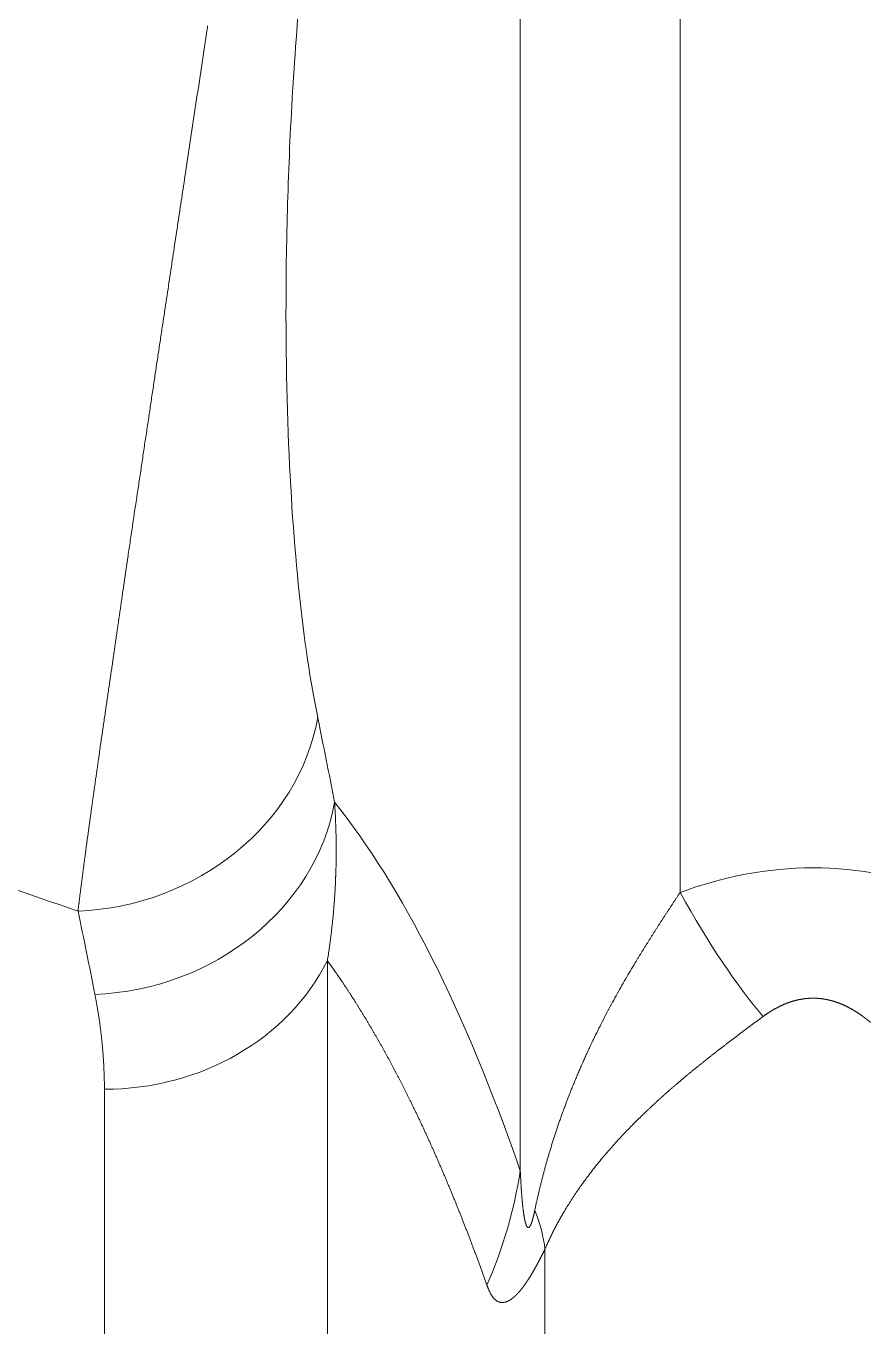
# Model space of a CAD drawing. Header units: millimetres. Extents: x 4664 to 8864, y -38 to 2932.
# Drawn here: x 5287.86 to 5296.83, y 1293.78 to 1307.71 of the extents above; entities that cross this region are included whole.
import ezdxf

# ---------------------------------------------------------------- set-up
doc = ezdxf.new("R2010")
doc.units = ezdxf.units.MM

msp = doc.modelspace()

# ---------------------------------------------------------------- linework, layer by layer
at = {"lineweight": 5}
for p, q in [((5294.872, 1298.426), (5294.872, 1337.975)), ((5293.16, 1336.88), (5293.16, 1295.445)), ((5291.094, 1297.697), (5291.094, 1260.011)), ((5288.704, 1258.059), (5288.704, 1296.318)), ((5293.424, 1294.605), (5293.424, 1260.034))]:
    msp.add_line(p, q, dxfattribs=at)
for centre, major_axis, ratio, start_param, end_param in [((5288.422, 1300.575), (-2.559, -0.524), 0.895037, 1.389594, 2.800285), ((5267.326, 1169.146), (15.875, 145.931), 0.150089, 5.831371, 5.845371), ((5288.603, 1299.666), (-2.564, -0.497), 0.889011, 1.400043, 2.809498), ((5275.941, 1195.808), (12.976, 105.041), 0.153984, 5.979512, 6.134451), ((5294.872, 1301.422), (-1.837, 4.89), 0.239144, 2.137583, 2.558479), ((5264.758, 1169.419), (15.889, 143.318), 0.152758, 5.831979, 5.845979), ((5288.704, 1298.631), (-2.612, 0), 0.885313, 1.570796, 2.725761), ((5288.024, 1295.991), (4.935, 1.712), 0.942484, 5.565368, 5.820204), ((5288.646, 1296.364), (-4.698, 2.284), 0.39911, 3.387404, 3.553421)]:
    msp.add_ellipse(centre, major_axis=major_axis, ratio=ratio, start_param=start_param, end_param=end_param, dxfattribs=at)
for points, knots in [([(5290.784, 1307.889), (5290.712, 1307.017), (5290.674, 1306.208), (5290.643, 1304.675), (5290.65, 1303.984), (5290.698, 1302.719), (5290.738, 1302.144), (5290.845, 1301.13), (5290.911, 1300.686), (5290.99, 1300.302)], [0, 0, 0, 0, 0.25, 0.25, 0.5, 0.5, 0.75, 0.75, 1, 1, 1, 1]), ([(5288.422, 1298.228), (5288.422, 1298.232), (5288.423, 1298.24), (5288.424, 1298.251), (5288.426, 1298.263), (5288.427, 1298.275), (5288.429, 1298.287), (5288.43, 1298.299), (5288.432, 1298.311), (5288.434, 1298.323), (5288.435, 1298.336), (5288.437, 1298.349), (5288.438, 1298.362), (5288.44, 1298.375), (5288.442, 1298.388), (5288.443, 1298.401), (5288.445, 1298.415), (5288.447, 1298.429), (5288.449, 1298.443), (5288.45, 1298.457), (5288.452, 1298.471), (5288.454, 1298.486), (5288.456, 1298.5), (5288.458, 1298.515), (5288.46, 1298.53), (5288.462, 1298.545), (5288.464, 1298.561), (5288.466, 1298.576), (5288.468, 1298.592), (5288.47, 1298.608), (5288.472, 1298.624), (5288.474, 1298.64), (5288.476, 1298.657), (5288.478, 1298.673), (5288.481, 1298.69), (5288.483, 1298.707), (5288.485, 1298.725), (5288.487, 1298.742), (5288.49, 1298.76), (5288.492, 1298.778), (5288.494, 1298.796), (5288.497, 1298.814), (5288.499, 1298.833), (5288.502, 1298.851), (5288.504, 1298.87), (5288.507, 1298.89), (5288.51, 1298.909), (5288.512, 1298.929), (5288.515, 1298.948), (5288.518, 1298.968), (5288.52, 1298.989), (5288.523, 1299.009), (5288.526, 1299.03), (5288.529, 1299.051), (5288.532, 1299.072), (5288.535, 1299.093), (5288.538, 1299.115), (5288.541, 1299.137), (5288.544, 1299.159), (5288.547, 1299.181), (5288.55, 1299.204), (5288.553, 1299.227), (5288.556, 1299.25), (5288.56, 1299.273), (5288.563, 1299.297), (5288.566, 1299.32), (5288.57, 1299.344), (5288.573, 1299.369), (5288.576, 1299.393), (5288.58, 1299.418), (5288.583, 1299.443), (5288.587, 1299.469), (5288.591, 1299.494), (5288.594, 1299.52), (5288.598, 1299.546), (5288.602, 1299.573), (5288.606, 1299.599), (5288.609, 1299.626), (5288.613, 1299.654), (5288.617, 1299.681), (5288.621, 1299.709), (5288.625, 1299.737), (5288.629, 1299.765), (5288.633, 1299.794), (5288.637, 1299.823), (5288.641, 1299.852), (5288.648, 1299.897), (5288.656, 1299.956), (5288.666, 1300.029), (5288.677, 1300.103), (5288.688, 1300.176), (5288.698, 1300.248), (5288.709, 1300.32), (5288.719, 1300.392), (5288.729, 1300.463), (5288.74, 1300.533), (5288.75, 1300.603), (5288.76, 1300.672), (5288.77, 1300.741), (5288.78, 1300.808), (5288.79, 1300.875), (5288.799, 1300.941), (5288.809, 1301.006), (5288.818, 1301.071), (5288.827, 1301.134), (5288.836, 1301.197), (5288.845, 1301.258), (5288.854, 1301.319), (5288.863, 1301.379), (5288.871, 1301.437), (5288.88, 1301.495), (5288.888, 1301.551), (5288.896, 1301.606), (5288.904, 1301.661), (5288.911, 1301.714), (5288.919, 1301.766), (5288.926, 1301.816), (5288.933, 1301.866), (5288.94, 1301.914), (5288.947, 1301.961), (5288.954, 1302.007), (5288.963, 1302.064), (5288.973, 1302.134), (5288.985, 1302.218), (5288.998, 1302.301), (5289.01, 1302.384), (5289.022, 1302.467), (5289.035, 1302.549), (5289.047, 1302.632), (5289.06, 1302.715), (5289.072, 1302.797), (5289.084, 1302.879), (5289.097, 1302.961), (5289.109, 1303.043), (5289.121, 1303.124), (5289.133, 1303.206), (5289.145, 1303.287), (5289.158, 1303.367), (5289.17, 1303.448), (5289.182, 1303.528), (5289.194, 1303.608), (5289.205, 1303.687), (5289.217, 1303.767), (5289.229, 1303.845), (5289.241, 1303.924), (5289.252, 1304.002), (5289.264, 1304.08), (5289.276, 1304.157), (5289.287, 1304.234), (5289.299, 1304.31), (5289.31, 1304.386), (5289.321, 1304.462), (5289.333, 1304.537), (5289.344, 1304.612), (5289.358, 1304.707), (5289.376, 1304.822), (5289.396, 1304.959), (5289.417, 1305.095), (5289.437, 1305.23), (5289.457, 1305.365), (5289.478, 1305.5), (5289.498, 1305.633), (5289.518, 1305.766), (5289.538, 1305.899), (5289.558, 1306.03), (5289.59, 1306.245), (5289.635, 1306.543), (5289.693, 1306.928), (5289.737, 1307.219), (5289.766, 1307.414), (5289.779, 1307.496), (5289.789, 1307.561), (5289.795, 1307.602), (5289.8, 1307.635), (5289.803, 1307.656), (5289.805, 1307.672), (5289.807, 1307.681), (5289.808, 1307.687), (5289.808, 1307.689), (5289.808, 1307.691), (5289.809, 1307.693), (5289.809, 1307.695), (5289.809, 1307.697), (5289.809, 1307.698), (5289.809, 1307.7), (5289.81, 1307.701), (5289.81, 1307.703), (5289.81, 1307.704), (5289.81, 1307.705), (5289.81, 1307.706), (5289.81, 1307.706), (5289.811, 1307.707), (5289.811, 1307.708), (5289.811, 1307.708), (5289.811, 1307.708), (5289.811, 1307.708), (5289.811, 1307.709), (5289.811, 1307.709)], [0, 0, 0, 0, 0.002035, 0.00409, 0.006167, 0.008264, 0.010382, 0.012521, 0.014681, 0.016862, 0.019064, 0.021286, 0.02353, 0.025795, 0.028081, 0.030387, 0.032715, 0.035064, 0.037434, 0.039826, 0.042238, 0.044672, 0.047126, 0.049602, 0.0521, 0.054618, 0.057158, 0.059719, 0.062301, 0.064905, 0.06753, 0.070177, 0.072845, 0.075534, 0.078245, 0.080977, 0.083731, 0.086506, 0.089303, 0.092122, 0.094962, 0.097823, 0.100707, 0.103612, 0.106538, 0.109487, 0.112457, 0.115448, 0.118462, 0.121497, 0.124554, 0.127633, 0.130734, 0.133857, 0.137001, 0.140168, 0.143356, 0.146567, 0.149799, 0.153053, 0.15633, 0.159628, 0.162948, 0.166291, 0.169656, 0.173042, 0.176451, 0.179882, 0.183335, 0.186811, 0.190308, 0.193828, 0.19737, 0.200934, 0.204521, 0.208129, 0.211761, 0.215414, 0.21909, 0.222788, 0.226509, 0.230252, 0.234017, 0.237805, 0.241615, 0.245448, 0.249303, 0.258913, 0.268384, 0.277714, 0.286904, 0.295952, 0.304857, 0.31362, 0.32224, 0.330715, 0.339047, 0.347233, 0.355275, 0.36317, 0.37092, 0.378522, 0.385978, 0.393286, 0.400447, 0.407459, 0.414324, 0.421039, 0.427605, 0.434023, 0.44029, 0.446408, 0.452376, 0.458193, 0.46386, 0.469377, 0.474743, 0.479957, 0.485021, 0.489933, 0.494694, 0.499303, 0.507894, 0.516421, 0.524886, 0.533288, 0.541626, 0.549902, 0.558113, 0.566261, 0.574345, 0.582365, 0.590321, 0.598212, 0.606039, 0.613801, 0.621498, 0.629131, 0.636698, 0.6442, 0.651637, 0.659009, 0.666315, 0.673556, 0.680731, 0.687841, 0.694885, 0.701863, 0.708775, 0.715622, 0.722403, 0.729118, 0.735767, 0.74235, 0.748867, 0.760831, 0.772684, 0.784427, 0.79606, 0.807581, 0.818992, 0.830291, 0.84148, 0.852558, 0.863526, 0.874382, 0.906058, 0.937089, 0.968518, 0.976401, 0.984268, 0.988206, 0.992153, 0.994119, 0.996099, 0.997078, 0.998072, 0.99826, 0.998438, 0.998607, 0.998765, 0.998915, 0.999054, 0.999184, 0.999305, 0.999415, 0.999517, 0.999608, 0.99969, 0.999762, 0.999825, 0.999878, 0.999922, 0.999956, 0.99998, 0.999995, 1, 1, 1, 1]), ([(5288.422, 1298.228), (5287.338, 1298.597), (5286.274, 1298.969), (5284.189, 1299.72), (5283.166, 1300.099), (5281.162, 1300.859), (5280.181, 1301.241), (5278.739, 1301.813), (5278.264, 1302.004), (5277.558, 1302.29), (5277.207, 1302.433), (5276.802, 1302.6), (5276.599, 1302.683), (5276.499, 1302.725), (5276.448, 1302.746), (5276.423, 1302.756), (5276.41, 1302.762), (5276.405, 1302.764), (5276.401, 1302.765), (5276.4, 1302.766), (5275.481, 1303.146), (5274.589, 1303.522), (5273.288, 1304.08), (5272.86, 1304.265), (5272.229, 1304.54), (5271.915, 1304.678), (5271.554, 1304.837), (5271.374, 1304.916), (5271.284, 1304.956), (5271.24, 1304.976), (5271.217, 1304.986), (5271.206, 1304.991), (5271.201, 1304.993), (5271.198, 1304.994), (5271.197, 1304.995), (5271.196, 1304.995), (5271.195, 1304.995), (5270.368, 1305.362), (5269.571, 1305.72), (5268.037, 1306.418), (5267.3, 1306.759), (5266.593, 1307.089)], [0, 0, 0, 0, 0.125, 0.125, 0.25, 0.25, 0.375, 0.375, 0.4375, 0.4375, 0.46875, 0.484375, 0.492187, 0.496094, 0.498047, 0.499023, 0.499512, 0.499756, 0.499756, 0.5, 0.5, 0.625, 0.625, 0.6875, 0.6875, 0.71875, 0.734375, 0.742187, 0.746094, 0.748047, 0.749023, 0.749512, 0.749756, 0.749878, 0.749939, 0.749939, 0.75, 0.75, 0.875, 0.875, 1, 1, 1, 1]), ([(5291.171, 1299.393), (5291.171, 1299.387), (5291.172, 1299.376), (5291.173, 1299.358), (5291.174, 1299.34), (5291.175, 1299.323), (5291.176, 1299.306), (5291.177, 1299.289), (5291.178, 1299.271), (5291.179, 1299.254), (5291.18, 1299.238), (5291.18, 1299.221), (5291.181, 1299.204), (5291.182, 1299.188), (5291.182, 1299.171), (5291.183, 1299.155), (5291.184, 1299.139), (5291.184, 1299.123), (5291.185, 1299.107), (5291.185, 1299.091), (5291.185, 1299.075), (5291.186, 1299.059), (5291.186, 1299.044), (5291.186, 1299.028), (5291.187, 1299.013), (5291.187, 1298.998), (5291.187, 1298.983), (5291.187, 1298.968), (5291.188, 1298.953), (5291.188, 1298.938), (5291.188, 1298.924), (5291.188, 1298.909), (5291.188, 1298.895), (5291.188, 1298.88), (5291.188, 1298.866), (5291.188, 1298.852), (5291.188, 1298.838), (5291.188, 1298.824), (5291.188, 1298.81), (5291.187, 1298.797), (5291.187, 1298.783), (5291.187, 1298.77), (5291.187, 1298.756), (5291.187, 1298.743), (5291.186, 1298.73), (5291.186, 1298.717), (5291.186, 1298.704), (5291.186, 1298.691), (5291.185, 1298.679), (5291.185, 1298.666), (5291.185, 1298.654), (5291.184, 1298.641), (5291.184, 1298.629), (5291.183, 1298.617), (5291.183, 1298.605), (5291.182, 1298.593), (5291.182, 1298.581), (5291.182, 1298.569), (5291.181, 1298.558), (5291.18, 1298.537), (5291.179, 1298.506), (5291.177, 1298.465), (5291.174, 1298.425), (5291.172, 1298.386), (5291.169, 1298.346), (5291.166, 1298.307), (5291.163, 1298.269), (5291.16, 1298.23), (5291.157, 1298.192), (5291.153, 1298.155), (5291.149, 1298.118), (5291.145, 1298.081), (5291.141, 1298.044), (5291.137, 1298.008), (5291.133, 1297.972), (5291.128, 1297.936), (5291.124, 1297.901), (5291.119, 1297.866), (5291.114, 1297.831), (5291.109, 1297.797), (5291.104, 1297.763), (5291.099, 1297.73), (5291.095, 1297.708), (5291.094, 1297.697)], [0, 0, 0, 0, 0.010504, 0.020942, 0.031314, 0.04162, 0.051859, 0.062032, 0.072138, 0.082179, 0.092153, 0.102061, 0.111902, 0.121678, 0.131387, 0.14103, 0.150607, 0.160118, 0.169563, 0.178941, 0.188253, 0.1975, 0.20668, 0.215794, 0.224842, 0.233824, 0.24274, 0.251589, 0.260373, 0.269091, 0.277743, 0.286329, 0.294849, 0.303303, 0.311691, 0.320013, 0.32827, 0.33646, 0.344585, 0.352644, 0.360636, 0.368564, 0.376425, 0.38422, 0.39195, 0.399614, 0.407213, 0.414745, 0.422212, 0.429613, 0.436949, 0.444219, 0.451423, 0.458562, 0.465635, 0.472642, 0.479584, 0.486461, 0.493272, 0.500017, 0.523972, 0.547725, 0.571276, 0.594624, 0.617771, 0.640716, 0.663458, 0.686, 0.708339, 0.730477, 0.752414, 0.77415, 0.795684, 0.817018, 0.83815, 0.859082, 0.879814, 0.900345, 0.920676, 0.940807, 0.960738, 0.980469, 1, 1, 1, 1]), ([(5294.872, 1298.426), (5295.322, 1298.595), (5295.809, 1298.691), (5296.787, 1298.691), (5297.273, 1298.595), (5297.722, 1298.426)], [0, 0, 0, 0, 0.5, 0.5, 1, 1, 1, 1]), ([(5293.316, 1295.021), (5293.317, 1295.027), (5293.319, 1295.038), (5293.323, 1295.056), (5293.327, 1295.073), (5293.33, 1295.09), (5293.334, 1295.108), (5293.338, 1295.126), (5293.342, 1295.143), (5293.346, 1295.161), (5293.35, 1295.179), (5293.355, 1295.197), (5293.359, 1295.216), (5293.363, 1295.234), (5293.368, 1295.253), (5293.372, 1295.271), (5293.377, 1295.29), (5293.381, 1295.309), (5293.386, 1295.328), (5293.391, 1295.347), (5293.396, 1295.366), (5293.401, 1295.385), (5293.406, 1295.405), (5293.411, 1295.424), (5293.416, 1295.444), (5293.422, 1295.464), (5293.427, 1295.484), (5293.433, 1295.504), (5293.438, 1295.524), (5293.444, 1295.544), (5293.45, 1295.564), (5293.456, 1295.585), (5293.462, 1295.605), (5293.468, 1295.626), (5293.474, 1295.646), (5293.48, 1295.667), (5293.487, 1295.688), (5293.493, 1295.709), (5293.5, 1295.731), (5293.506, 1295.752), (5293.513, 1295.773), (5293.52, 1295.795), (5293.527, 1295.816), (5293.534, 1295.838), (5293.541, 1295.86), (5293.548, 1295.881), (5293.556, 1295.903), (5293.563, 1295.926), (5293.571, 1295.948), (5293.578, 1295.97), (5293.586, 1295.992), (5293.594, 1296.015), (5293.602, 1296.037), (5293.61, 1296.06), (5293.618, 1296.083), (5293.627, 1296.105), (5293.635, 1296.128), (5293.644, 1296.151), (5293.652, 1296.174), (5293.661, 1296.198), (5293.67, 1296.221), (5293.679, 1296.244), (5293.688, 1296.268), (5293.698, 1296.291), (5293.707, 1296.315), (5293.716, 1296.338), (5293.726, 1296.362), (5293.736, 1296.386), (5293.746, 1296.41), (5293.756, 1296.434), (5293.766, 1296.458), (5293.776, 1296.482), (5293.786, 1296.506), (5293.797, 1296.531), (5293.807, 1296.555), (5293.818, 1296.579), (5293.829, 1296.604), (5293.84, 1296.629), (5293.851, 1296.653), (5293.862, 1296.678), (5293.873, 1296.703), (5293.885, 1296.728), (5293.896, 1296.752), (5293.908, 1296.777), (5293.92, 1296.802), (5293.932, 1296.828), (5293.955, 1296.876), (5293.991, 1296.948), (5294.038, 1297.043), (5294.087, 1297.136), (5294.136, 1297.229), (5294.186, 1297.32), (5294.236, 1297.41), (5294.288, 1297.5), (5294.34, 1297.588), (5294.38, 1297.655), (5294.409, 1297.703), (5294.425, 1297.73), (5294.442, 1297.757), (5294.459, 1297.784), (5294.476, 1297.811), (5294.492, 1297.838), (5294.509, 1297.865), (5294.526, 1297.892), (5294.542, 1297.918), (5294.559, 1297.945), (5294.576, 1297.971), (5294.592, 1297.997), (5294.609, 1298.023), (5294.626, 1298.049), (5294.642, 1298.075), (5294.659, 1298.101), (5294.675, 1298.127), (5294.692, 1298.152), (5294.709, 1298.178), (5294.725, 1298.203), (5294.742, 1298.228), (5294.758, 1298.253), (5294.774, 1298.278), (5294.791, 1298.303), (5294.807, 1298.328), (5294.824, 1298.353), (5294.84, 1298.377), (5294.856, 1298.402), (5294.867, 1298.418), (5294.872, 1298.426)], [0, 0, 0, 0, 0.004458, 0.00895, 0.013476, 0.018036, 0.02263, 0.027257, 0.031919, 0.036614, 0.041343, 0.046106, 0.050902, 0.055733, 0.060597, 0.065496, 0.070428, 0.075394, 0.080394, 0.085428, 0.090496, 0.095597, 0.100733, 0.105902, 0.111106, 0.116343, 0.121614, 0.126919, 0.132258, 0.137631, 0.143038, 0.148478, 0.153953, 0.159462, 0.165004, 0.17058, 0.176191, 0.181835, 0.187513, 0.193225, 0.198971, 0.204751, 0.210565, 0.216413, 0.222295, 0.228211, 0.23416, 0.240144, 0.246162, 0.252213, 0.258299, 0.264418, 0.270572, 0.276759, 0.282981, 0.289236, 0.295525, 0.301848, 0.308206, 0.314597, 0.321022, 0.327481, 0.333974, 0.340501, 0.347062, 0.353657, 0.360286, 0.366949, 0.373646, 0.380377, 0.387142, 0.393941, 0.400774, 0.407641, 0.414542, 0.421477, 0.428446, 0.435449, 0.442485, 0.449556, 0.456661, 0.4638, 0.470973, 0.47818, 0.48542, 0.492695, 0.500004, 0.527882, 0.555727, 0.58354, 0.611321, 0.639069, 0.666785, 0.694469, 0.72212, 0.749739, 0.758495, 0.767243, 0.775981, 0.78471, 0.793431, 0.802142, 0.810844, 0.819536, 0.82822, 0.836895, 0.845561, 0.854217, 0.862865, 0.871504, 0.880133, 0.888754, 0.897365, 0.905967, 0.914561, 0.923145, 0.931721, 0.940287, 0.948844, 0.957393, 0.965932, 0.974463, 0.982984, 0.991497, 1, 1, 1, 1]), ([(5292.802, 1294.221), (5292.8, 1294.228), (5292.795, 1294.241), (5292.788, 1294.262), (5292.781, 1294.282), (5292.774, 1294.302), (5292.766, 1294.322), (5292.759, 1294.342), (5292.752, 1294.363), (5292.745, 1294.383), (5292.737, 1294.403), (5292.73, 1294.423), (5292.723, 1294.443), (5292.715, 1294.463), (5292.708, 1294.482), (5292.701, 1294.502), (5292.693, 1294.522), (5292.686, 1294.542), (5292.679, 1294.562), (5292.671, 1294.581), (5292.664, 1294.601), (5292.657, 1294.621), (5292.649, 1294.64), (5292.642, 1294.66), (5292.634, 1294.68), (5292.627, 1294.699), (5292.619, 1294.719), (5292.612, 1294.738), (5292.605, 1294.757), (5292.597, 1294.777), (5292.59, 1294.796), (5292.582, 1294.815), (5292.575, 1294.835), (5292.567, 1294.854), (5292.56, 1294.873), (5292.552, 1294.892), (5292.545, 1294.911), (5292.537, 1294.931), (5292.53, 1294.95), (5292.522, 1294.969), (5292.515, 1294.988), (5292.507, 1295.007), (5292.5, 1295.026), (5292.492, 1295.044), (5292.484, 1295.063), (5292.477, 1295.082), (5292.469, 1295.101), (5292.462, 1295.12), (5292.454, 1295.138), (5292.446, 1295.157), (5292.439, 1295.176), (5292.431, 1295.194), (5292.424, 1295.213), (5292.416, 1295.231), (5292.408, 1295.25), (5292.401, 1295.268), (5292.393, 1295.287), (5292.385, 1295.305), (5292.377, 1295.324), (5292.37, 1295.342), (5292.362, 1295.36), (5292.354, 1295.378), (5292.347, 1295.397), (5292.339, 1295.415), (5292.331, 1295.433), (5292.323, 1295.451), (5292.316, 1295.469), (5292.308, 1295.487), (5292.3, 1295.505), (5292.292, 1295.523), (5292.284, 1295.541), (5292.277, 1295.559), (5292.269, 1295.577), (5292.261, 1295.595), (5292.253, 1295.612), (5292.245, 1295.63), (5292.238, 1295.648), (5292.23, 1295.666), (5292.222, 1295.683), (5292.214, 1295.701), (5292.206, 1295.718), (5292.198, 1295.736), (5292.19, 1295.753), (5292.182, 1295.771), (5292.174, 1295.788), (5292.166, 1295.806), (5292.159, 1295.823), (5292.151, 1295.84), (5292.143, 1295.857), (5292.135, 1295.875), (5292.127, 1295.892), (5292.119, 1295.909), (5292.111, 1295.926), (5292.103, 1295.943), (5292.095, 1295.96), (5292.087, 1295.977), (5292.079, 1295.994), (5292.071, 1296.011), (5292.063, 1296.028), (5292.055, 1296.045), (5292.047, 1296.062), (5292.039, 1296.079), (5292.03, 1296.095), (5292.022, 1296.112), (5292.014, 1296.129), (5292.006, 1296.145), (5291.998, 1296.162), (5291.99, 1296.178), (5291.98, 1296.199), (5291.967, 1296.224), (5291.953, 1296.254), (5291.938, 1296.283), (5291.924, 1296.312), (5291.909, 1296.34), (5291.895, 1296.369), (5291.88, 1296.398), (5291.865, 1296.426), (5291.85, 1296.455), (5291.836, 1296.483), (5291.821, 1296.511), (5291.806, 1296.539), (5291.791, 1296.567), (5291.776, 1296.595), (5291.762, 1296.623), (5291.747, 1296.65), (5291.732, 1296.678), (5291.717, 1296.705), (5291.702, 1296.732), (5291.687, 1296.759), (5291.672, 1296.786), (5291.657, 1296.813), (5291.641, 1296.84), (5291.626, 1296.866), (5291.611, 1296.893), (5291.596, 1296.919), (5291.581, 1296.945), (5291.565, 1296.972), (5291.55, 1296.998), (5291.535, 1297.023), (5291.519, 1297.049), (5291.504, 1297.075), (5291.489, 1297.1), (5291.473, 1297.126), (5291.458, 1297.151), (5291.442, 1297.176), (5291.427, 1297.201), (5291.411, 1297.226), (5291.395, 1297.251), (5291.38, 1297.275), (5291.364, 1297.3), (5291.349, 1297.324), (5291.333, 1297.348), (5291.317, 1297.372), (5291.301, 1297.396), (5291.286, 1297.42), (5291.27, 1297.444), (5291.254, 1297.468), (5291.238, 1297.491), (5291.222, 1297.514), (5291.206, 1297.538), (5291.19, 1297.561), (5291.174, 1297.584), (5291.158, 1297.607), (5291.142, 1297.629), (5291.126, 1297.652), (5291.11, 1297.674), (5291.099, 1297.689), (5291.094, 1297.697)], [0, 0, 0, 0, 0.004598, 0.009198, 0.013799, 0.018402, 0.023006, 0.027612, 0.032219, 0.036828, 0.041437, 0.046049, 0.050662, 0.055276, 0.059892, 0.064509, 0.069127, 0.073747, 0.078369, 0.082992, 0.087616, 0.092242, 0.096869, 0.101498, 0.106128, 0.110759, 0.115392, 0.120026, 0.124662, 0.129299, 0.133938, 0.138578, 0.14322, 0.147863, 0.152507, 0.157153, 0.1618, 0.166449, 0.171099, 0.17575, 0.180403, 0.185057, 0.189713, 0.19437, 0.199029, 0.203689, 0.20835, 0.213013, 0.217678, 0.222343, 0.22701, 0.231679, 0.236349, 0.24102, 0.245693, 0.250367, 0.255043, 0.25972, 0.264398, 0.269078, 0.273759, 0.278442, 0.283126, 0.287811, 0.292498, 0.297187, 0.301876, 0.306567, 0.31126, 0.315954, 0.320649, 0.325346, 0.330044, 0.334744, 0.339445, 0.344147, 0.348851, 0.353556, 0.358262, 0.36297, 0.36768, 0.37239, 0.377102, 0.381816, 0.386531, 0.391247, 0.395965, 0.400684, 0.405404, 0.410126, 0.41485, 0.419574, 0.4243, 0.429028, 0.433757, 0.438487, 0.443218, 0.447951, 0.452686, 0.457422, 0.462159, 0.466897, 0.471637, 0.476379, 0.481121, 0.485865, 0.490611, 0.495358, 0.500106, 0.508566, 0.517032, 0.525504, 0.533981, 0.542464, 0.550952, 0.559447, 0.567946, 0.576452, 0.584963, 0.593479, 0.602002, 0.610529, 0.619063, 0.627602, 0.636146, 0.644697, 0.653252, 0.661814, 0.670381, 0.678953, 0.687531, 0.696115, 0.704704, 0.713298, 0.721899, 0.730504, 0.739116, 0.747732, 0.756355, 0.764982, 0.773616, 0.782255, 0.790899, 0.799549, 0.808204, 0.816865, 0.825531, 0.834203, 0.84288, 0.851563, 0.860251, 0.868945, 0.877644, 0.886348, 0.895058, 0.903773, 0.912494, 0.92122, 0.929952, 0.938689, 0.947432, 0.95618, 0.964933, 0.973692, 0.982456, 0.991225, 1, 1, 1, 1]), ([(5288.704, 1296.318), (5288.704, 1296.323), (5288.704, 1296.334), (5288.704, 1296.349), (5288.704, 1296.364), (5288.704, 1296.379), (5288.704, 1296.394), (5288.704, 1296.41), (5288.703, 1296.425), (5288.703, 1296.44), (5288.703, 1296.455), (5288.702, 1296.471), (5288.702, 1296.486), (5288.701, 1296.501), (5288.7, 1296.516), (5288.7, 1296.532), (5288.699, 1296.547), (5288.698, 1296.562), (5288.698, 1296.578), (5288.697, 1296.593), (5288.696, 1296.608), (5288.695, 1296.624), (5288.694, 1296.639), (5288.693, 1296.654), (5288.692, 1296.67), (5288.691, 1296.685), (5288.69, 1296.7), (5288.689, 1296.716), (5288.687, 1296.731), (5288.686, 1296.747), (5288.685, 1296.762), (5288.683, 1296.777), (5288.682, 1296.793), (5288.681, 1296.808), (5288.679, 1296.824), (5288.677, 1296.839), (5288.676, 1296.854), (5288.674, 1296.87), (5288.672, 1296.885), (5288.671, 1296.901), (5288.669, 1296.916), (5288.667, 1296.932), (5288.665, 1296.947), (5288.663, 1296.962), (5288.661, 1296.978), (5288.659, 1296.993), (5288.657, 1297.009), (5288.655, 1297.024), (5288.653, 1297.04), (5288.651, 1297.055), (5288.648, 1297.071), (5288.646, 1297.086), (5288.644, 1297.102), (5288.641, 1297.117), (5288.639, 1297.133), (5288.636, 1297.149), (5288.634, 1297.164), (5288.631, 1297.18), (5288.629, 1297.195), (5288.626, 1297.211), (5288.623, 1297.226), (5288.62, 1297.242), (5288.618, 1297.257), (5288.615, 1297.273), (5288.612, 1297.289), (5288.609, 1297.304), (5288.606, 1297.32), (5288.604, 1297.33), (5288.603, 1297.335)], [0, 0, 0, 0, 0.014712, 0.029438, 0.044176, 0.058927, 0.073692, 0.088469, 0.103259, 0.118062, 0.132879, 0.147708, 0.162551, 0.177407, 0.192276, 0.207159, 0.222054, 0.236964, 0.251886, 0.266822, 0.281771, 0.296733, 0.311709, 0.326699, 0.341702, 0.356718, 0.371748, 0.386792, 0.401849, 0.41692, 0.432005, 0.447103, 0.462215, 0.477341, 0.492481, 0.507634, 0.522802, 0.537983, 0.553178, 0.568387, 0.58361, 0.598847, 0.614098, 0.629362, 0.644642, 0.659935, 0.675242, 0.690563, 0.705899, 0.721248, 0.736612, 0.751991, 0.767383, 0.78279, 0.798211, 0.813646, 0.829096, 0.84456, 0.860039, 0.875532, 0.891039, 0.906562, 0.922098, 0.937649, 0.953215, 0.968795, 0.98439, 1, 1, 1, 1]), ([(5296.832, 1297.098), (5296.83, 1297.1), (5296.826, 1297.103), (5296.821, 1297.107), (5296.815, 1297.111), (5296.809, 1297.115), (5296.803, 1297.119), (5296.798, 1297.123), (5296.792, 1297.127), (5296.786, 1297.131), (5296.78, 1297.135), (5296.774, 1297.139), (5296.769, 1297.142), (5296.763, 1297.146), (5296.757, 1297.15), (5296.751, 1297.153), (5296.746, 1297.157), (5296.74, 1297.161), (5296.734, 1297.164), (5296.728, 1297.168), (5296.722, 1297.171), (5296.717, 1297.174), (5296.711, 1297.178), (5296.705, 1297.181), (5296.699, 1297.184), (5296.693, 1297.187), (5296.688, 1297.19), (5296.682, 1297.193), (5296.676, 1297.196), (5296.67, 1297.199), (5296.664, 1297.202), (5296.659, 1297.205), (5296.653, 1297.208), (5296.647, 1297.211), (5296.641, 1297.214), (5296.635, 1297.216), (5296.63, 1297.219), (5296.624, 1297.222), (5296.618, 1297.224), (5296.612, 1297.227), (5296.606, 1297.229), (5296.601, 1297.232), (5296.595, 1297.234), (5296.589, 1297.236), (5296.583, 1297.239), (5296.577, 1297.241), (5296.571, 1297.243), (5296.566, 1297.245), (5296.56, 1297.247), (5296.554, 1297.249), (5296.548, 1297.251), (5296.542, 1297.253), (5296.537, 1297.255), (5296.531, 1297.257), (5296.525, 1297.259), (5296.519, 1297.261), (5296.513, 1297.263), (5296.507, 1297.264), (5296.502, 1297.266), (5296.496, 1297.267), (5296.49, 1297.269), (5296.484, 1297.27), (5296.478, 1297.272), (5296.472, 1297.273), (5296.467, 1297.275), (5296.461, 1297.276), (5296.455, 1297.277), (5296.449, 1297.279), (5296.443, 1297.28), (5296.437, 1297.281), (5296.432, 1297.282), (5296.426, 1297.283), (5296.42, 1297.284), (5296.414, 1297.285), (5296.408, 1297.286), (5296.402, 1297.287), (5296.396, 1297.287), (5296.391, 1297.288), (5296.385, 1297.289), (5296.379, 1297.29), (5296.373, 1297.29), (5296.367, 1297.291), (5296.361, 1297.291), (5296.356, 1297.292), (5296.35, 1297.292), (5296.344, 1297.293), (5296.338, 1297.293), (5296.332, 1297.293), (5296.326, 1297.294), (5296.321, 1297.294), (5296.315, 1297.294), (5296.309, 1297.294), (5296.303, 1297.294), (5296.297, 1297.294), (5296.291, 1297.294), (5296.285, 1297.294), (5296.28, 1297.294), (5296.274, 1297.294), (5296.268, 1297.294), (5296.262, 1297.293), (5296.256, 1297.293), (5296.25, 1297.293), (5296.245, 1297.292), (5296.239, 1297.292), (5296.233, 1297.291), (5296.227, 1297.291), (5296.221, 1297.29), (5296.215, 1297.29), (5296.209, 1297.289), (5296.204, 1297.288), (5296.198, 1297.287), (5296.192, 1297.287), (5296.186, 1297.286), (5296.18, 1297.285), (5296.174, 1297.284), (5296.169, 1297.283), (5296.163, 1297.282), (5296.157, 1297.281), (5296.151, 1297.28), (5296.145, 1297.279), (5296.139, 1297.277), (5296.134, 1297.276), (5296.128, 1297.275), (5296.122, 1297.273), (5296.116, 1297.272), (5296.11, 1297.27), (5296.104, 1297.269), (5296.099, 1297.267), (5296.093, 1297.266), (5296.087, 1297.264), (5296.081, 1297.263), (5296.075, 1297.261), (5296.069, 1297.259), (5296.064, 1297.257), (5296.058, 1297.255), (5296.052, 1297.253), (5296.046, 1297.251), (5296.04, 1297.249), (5296.034, 1297.247), (5296.029, 1297.245), (5296.023, 1297.243), (5296.017, 1297.241), (5296.011, 1297.239), (5296.005, 1297.236), (5296, 1297.234), (5295.994, 1297.232), (5295.988, 1297.229), (5295.982, 1297.227), (5295.976, 1297.224), (5295.97, 1297.222), (5295.965, 1297.219), (5295.959, 1297.216), (5295.953, 1297.214), (5295.947, 1297.211), (5295.941, 1297.208), (5295.936, 1297.205), (5295.93, 1297.202), (5295.924, 1297.199), (5295.918, 1297.196), (5295.912, 1297.193), (5295.907, 1297.19), (5295.901, 1297.187), (5295.895, 1297.184), (5295.889, 1297.181), (5295.883, 1297.178), (5295.878, 1297.174), (5295.872, 1297.171), (5295.866, 1297.168), (5295.86, 1297.164), (5295.854, 1297.161), (5295.849, 1297.157), (5295.843, 1297.153), (5295.837, 1297.15), (5295.831, 1297.146), (5295.826, 1297.142), (5295.82, 1297.139), (5295.814, 1297.135), (5295.808, 1297.131), (5295.802, 1297.127), (5295.797, 1297.123), (5295.791, 1297.119), (5295.785, 1297.115), (5295.779, 1297.111), (5295.774, 1297.107), (5295.768, 1297.103), (5295.764, 1297.1), (5295.762, 1297.098)], [0, 0, 0, 0, 0.006816, 0.013593, 0.02033, 0.027027, 0.033686, 0.040306, 0.046887, 0.053429, 0.059934, 0.0664, 0.072829, 0.07922, 0.085574, 0.09189, 0.09817, 0.104414, 0.110621, 0.116793, 0.122928, 0.129029, 0.135094, 0.141124, 0.14712, 0.153081, 0.159009, 0.164903, 0.170763, 0.176591, 0.182385, 0.188148, 0.193878, 0.199577, 0.205244, 0.210881, 0.216486, 0.222062, 0.227607, 0.233123, 0.23861, 0.244068, 0.249498, 0.2549, 0.260274, 0.265621, 0.270941, 0.276235, 0.281503, 0.286746, 0.291964, 0.297157, 0.302326, 0.307472, 0.312594, 0.317694, 0.322771, 0.327827, 0.332862, 0.337876, 0.34287, 0.347844, 0.352799, 0.357735, 0.362653, 0.367554, 0.372438, 0.377305, 0.382156, 0.386992, 0.391814, 0.396621, 0.401414, 0.406195, 0.410963, 0.415719, 0.420464, 0.425198, 0.429922, 0.434637, 0.439343, 0.44404, 0.448731, 0.453414, 0.45809, 0.462761, 0.467427, 0.472089, 0.476747, 0.481401, 0.486053, 0.490703, 0.495352, 0.5, 0.504648, 0.509297, 0.513947, 0.518599, 0.523253, 0.527911, 0.532573, 0.537239, 0.54191, 0.546586, 0.551269, 0.55596, 0.560657, 0.565363, 0.570078, 0.574802, 0.579536, 0.584281, 0.589037, 0.593805, 0.598586, 0.603379, 0.608186, 0.613008, 0.617844, 0.622695, 0.627562, 0.632446, 0.637347, 0.642265, 0.647201, 0.652156, 0.65713, 0.662124, 0.667138, 0.672173, 0.677229, 0.682306, 0.687406, 0.692528, 0.697674, 0.702843, 0.708036, 0.713254, 0.718497, 0.723765, 0.729059, 0.734379, 0.739726, 0.7451, 0.750502, 0.755932, 0.76139, 0.766877, 0.772393, 0.777938, 0.783514, 0.789119, 0.794756, 0.800423, 0.806122, 0.811852, 0.817615, 0.823409, 0.829237, 0.835097, 0.840991, 0.846919, 0.85288, 0.858876, 0.864906, 0.870971, 0.877072, 0.883207, 0.889379, 0.895586, 0.90183, 0.90811, 0.914426, 0.92078, 0.927171, 0.9336, 0.940066, 0.946571, 0.953113, 0.959694, 0.966314, 0.972973, 0.97967, 0.986407, 0.993184, 1, 1, 1, 1]), ([(5295.762, 1297.098), (5295.759, 1297.096), (5295.753, 1297.092), (5295.743, 1297.085), (5295.734, 1297.078), (5295.725, 1297.071), (5295.715, 1297.064), (5295.706, 1297.057), (5295.696, 1297.05), (5295.687, 1297.043), (5295.678, 1297.036), (5295.668, 1297.029), (5295.659, 1297.022), (5295.649, 1297.015), (5295.64, 1297.008), (5295.63, 1297.001), (5295.621, 1296.994), (5295.611, 1296.987), (5295.602, 1296.979), (5295.592, 1296.972), (5295.583, 1296.965), (5295.573, 1296.958), (5295.563, 1296.951), (5295.554, 1296.944), (5295.544, 1296.936), (5295.535, 1296.929), (5295.525, 1296.922), (5295.515, 1296.915), (5295.506, 1296.908), (5295.496, 1296.9), (5295.486, 1296.893), (5295.477, 1296.886), (5295.467, 1296.878), (5295.457, 1296.871), (5295.447, 1296.864), (5295.438, 1296.856), (5295.428, 1296.849), (5295.418, 1296.842), (5295.409, 1296.834), (5295.399, 1296.827), (5295.389, 1296.819), (5295.379, 1296.812), (5295.369, 1296.804), (5295.36, 1296.797), (5295.35, 1296.789), (5295.34, 1296.782), (5295.33, 1296.774), (5295.32, 1296.767), (5295.311, 1296.759), (5295.301, 1296.752), (5295.291, 1296.744), (5295.281, 1296.736), (5295.271, 1296.729), (5295.261, 1296.721), (5295.252, 1296.713), (5295.242, 1296.706), (5295.232, 1296.698), (5295.222, 1296.69), (5295.212, 1296.683), (5295.202, 1296.675), (5295.192, 1296.667), (5295.182, 1296.659), (5295.172, 1296.651), (5295.162, 1296.644), (5295.153, 1296.636), (5295.143, 1296.628), (5295.133, 1296.62), (5295.123, 1296.612), (5295.113, 1296.604), (5295.103, 1296.596), (5295.093, 1296.588), (5295.083, 1296.58), (5295.073, 1296.572), (5295.063, 1296.564), (5295.053, 1296.556), (5295.043, 1296.548), (5295.033, 1296.54), (5295.023, 1296.532), (5295.013, 1296.524), (5295.003, 1296.515), (5294.993, 1296.507), (5294.983, 1296.499), (5294.973, 1296.491), (5294.963, 1296.483), (5294.953, 1296.474), (5294.943, 1296.466), (5294.933, 1296.458), (5294.924, 1296.449), (5294.914, 1296.441), (5294.904, 1296.433), (5294.894, 1296.424), (5294.884, 1296.416), (5294.874, 1296.407), (5294.864, 1296.399), (5294.854, 1296.39), (5294.844, 1296.382), (5294.834, 1296.373), (5294.824, 1296.365), (5294.814, 1296.356), (5294.804, 1296.348), (5294.794, 1296.339), (5294.784, 1296.33), (5294.774, 1296.322), (5294.764, 1296.313), (5294.754, 1296.304), (5294.744, 1296.296), (5294.734, 1296.287), (5294.724, 1296.278), (5294.714, 1296.269), (5294.704, 1296.261), (5294.695, 1296.252), (5294.685, 1296.243), (5294.675, 1296.234), (5294.665, 1296.225), (5294.655, 1296.216), (5294.645, 1296.207), (5294.635, 1296.198), (5294.625, 1296.189), (5294.615, 1296.18), (5294.606, 1296.171), (5294.596, 1296.162), (5294.586, 1296.153), (5294.576, 1296.144), (5294.566, 1296.135), (5294.556, 1296.125), (5294.547, 1296.116), (5294.537, 1296.107), (5294.527, 1296.098), (5294.517, 1296.088), (5294.508, 1296.079), (5294.498, 1296.07), (5294.488, 1296.06), (5294.478, 1296.051), (5294.438, 1296.012), (5294.366, 1295.941), (5294.265, 1295.837), (5294.164, 1295.727), (5294.064, 1295.613), (5293.966, 1295.493), (5293.891, 1295.396), (5293.837, 1295.323), (5293.803, 1295.276), (5293.768, 1295.226), (5293.733, 1295.173), (5293.697, 1295.117), (5293.66, 1295.059), (5293.632, 1295.012), (5293.612, 1294.978), (5293.601, 1294.958), (5293.589, 1294.938), (5293.578, 1294.917), (5293.566, 1294.897), (5293.555, 1294.876), (5293.544, 1294.856), (5293.534, 1294.835), (5293.523, 1294.815), (5293.512, 1294.794), (5293.502, 1294.773), (5293.492, 1294.752), (5293.482, 1294.731), (5293.472, 1294.71), (5293.462, 1294.689), (5293.452, 1294.668), (5293.443, 1294.647), (5293.433, 1294.626), (5293.427, 1294.612), (5293.424, 1294.605)], [0, 0, 0, 0, 0.003859, 0.007715, 0.01157, 0.015422, 0.019272, 0.023121, 0.026967, 0.030812, 0.034655, 0.038496, 0.042335, 0.046172, 0.050007, 0.05384, 0.057672, 0.061502, 0.06533, 0.069157, 0.072981, 0.076804, 0.080626, 0.084446, 0.088264, 0.092081, 0.095896, 0.099709, 0.103521, 0.107332, 0.111141, 0.114948, 0.118754, 0.122559, 0.126362, 0.130164, 0.133965, 0.137764, 0.141562, 0.145359, 0.149154, 0.152948, 0.156741, 0.160533, 0.164324, 0.168113, 0.171902, 0.175689, 0.179475, 0.18326, 0.187044, 0.190827, 0.194609, 0.19839, 0.202171, 0.20595, 0.209728, 0.213506, 0.217282, 0.221058, 0.224833, 0.228607, 0.232381, 0.236153, 0.239925, 0.243697, 0.247467, 0.251237, 0.255006, 0.258775, 0.262543, 0.266311, 0.270078, 0.273844, 0.27761, 0.281376, 0.285141, 0.288906, 0.29267, 0.296434, 0.300198, 0.303961, 0.307724, 0.311486, 0.315249, 0.319011, 0.322773, 0.326535, 0.330296, 0.334057, 0.337819, 0.34158, 0.345341, 0.349102, 0.352863, 0.356624, 0.360385, 0.364146, 0.367907, 0.371669, 0.37543, 0.379191, 0.382953, 0.386715, 0.390477, 0.394239, 0.398001, 0.401764, 0.405527, 0.409291, 0.413054, 0.416818, 0.420583, 0.424347, 0.428113, 0.431878, 0.435645, 0.439411, 0.443178, 0.446946, 0.450714, 0.454483, 0.458253, 0.462023, 0.465794, 0.469565, 0.473337, 0.47711, 0.480884, 0.484658, 0.488434, 0.49221, 0.495987, 0.499764, 0.539466, 0.579935, 0.621194, 0.663266, 0.706173, 0.749935, 0.765539, 0.781883, 0.798967, 0.816792, 0.835357, 0.854665, 0.874715, 0.88132, 0.887925, 0.894528, 0.90113, 0.90773, 0.91433, 0.920927, 0.927524, 0.934119, 0.940713, 0.947306, 0.953897, 0.960487, 0.967076, 0.973663, 0.980249, 0.986834, 0.993418, 1, 1, 1, 1]), ([(5299.17, 1294.605), (5299.169, 1294.608), (5299.165, 1294.616), (5299.16, 1294.628), (5299.155, 1294.639), (5299.15, 1294.65), (5299.145, 1294.661), (5299.14, 1294.673), (5299.135, 1294.684), (5299.13, 1294.694), (5299.125, 1294.705), (5299.12, 1294.716), (5299.115, 1294.727), (5299.11, 1294.737), (5299.105, 1294.748), (5299.1, 1294.758), (5299.095, 1294.768), (5299.09, 1294.778), (5299.085, 1294.789), (5299.08, 1294.799), (5299.075, 1294.809), (5299.07, 1294.818), (5299.065, 1294.828), (5299.06, 1294.838), (5299.055, 1294.847), (5299.05, 1294.857), (5299.045, 1294.866), (5299.04, 1294.876), (5299.035, 1294.885), (5299.03, 1294.894), (5299.025, 1294.903), (5299.02, 1294.912), (5299.015, 1294.921), (5299.01, 1294.93), (5299.005, 1294.938), (5299, 1294.947), (5298.996, 1294.956), (5298.991, 1294.964), (5298.986, 1294.973), (5298.981, 1294.981), (5298.976, 1294.989), (5298.972, 1294.997), (5298.967, 1295.005), (5298.962, 1295.013), (5298.957, 1295.021), (5298.953, 1295.029), (5298.948, 1295.037), (5298.943, 1295.044), (5298.939, 1295.052), (5298.934, 1295.06), (5298.93, 1295.067), (5298.925, 1295.074), (5298.921, 1295.082), (5298.916, 1295.089), (5298.912, 1295.096), (5298.907, 1295.103), (5298.903, 1295.11), (5298.899, 1295.117), (5298.894, 1295.123), (5298.89, 1295.13), (5298.886, 1295.137), (5298.881, 1295.143), (5298.877, 1295.15), (5298.873, 1295.156), (5298.869, 1295.162), (5298.865, 1295.169), (5298.861, 1295.175), (5298.857, 1295.181), (5298.853, 1295.187), (5298.849, 1295.193), (5298.845, 1295.199), (5298.841, 1295.205), (5298.837, 1295.21), (5298.833, 1295.216), (5298.829, 1295.221), (5298.825, 1295.227), (5298.822, 1295.232), (5298.818, 1295.238), (5298.814, 1295.243), (5298.811, 1295.248), (5298.807, 1295.253), (5298.804, 1295.258), (5298.8, 1295.263), (5298.797, 1295.268), (5298.793, 1295.273), (5298.79, 1295.278), (5298.787, 1295.283), (5298.783, 1295.287), (5298.78, 1295.292), (5298.777, 1295.296), (5298.774, 1295.301), (5298.77, 1295.305), (5298.767, 1295.309), (5298.764, 1295.313), (5298.761, 1295.317), (5298.758, 1295.321), (5298.756, 1295.325), (5298.753, 1295.329), (5298.75, 1295.333), (5298.747, 1295.337), (5298.744, 1295.341), (5298.742, 1295.344), (5298.739, 1295.348), (5298.737, 1295.351), (5298.734, 1295.355), (5298.732, 1295.358), (5298.729, 1295.361), (5298.727, 1295.365), (5298.72, 1295.374), (5298.708, 1295.39), (5298.692, 1295.411), (5298.675, 1295.432), (5298.659, 1295.454), (5298.642, 1295.475), (5298.626, 1295.496), (5298.609, 1295.517), (5298.592, 1295.537), (5298.576, 1295.558), (5298.559, 1295.578), (5298.542, 1295.598), (5298.525, 1295.618), (5298.508, 1295.638), (5298.491, 1295.658), (5298.474, 1295.677), (5298.457, 1295.697), (5298.44, 1295.716), (5298.422, 1295.735), (5298.405, 1295.754), (5298.388, 1295.773), (5298.371, 1295.792), (5298.353, 1295.81), (5298.336, 1295.829), (5298.319, 1295.847), (5298.301, 1295.865), (5298.284, 1295.883), (5298.267, 1295.901), (5298.249, 1295.919), (5298.232, 1295.937), (5298.215, 1295.954), (5298.197, 1295.971), (5298.18, 1295.989), (5298.163, 1296.006), (5298.145, 1296.023), (5298.127, 1296.04), (5298.108, 1296.058), (5298.089, 1296.077), (5298.069, 1296.096), (5298.05, 1296.114), (5298.03, 1296.133), (5298.01, 1296.151), (5297.991, 1296.169), (5297.971, 1296.187), (5297.951, 1296.205), (5297.931, 1296.223), (5297.911, 1296.241), (5297.892, 1296.259), (5297.872, 1296.277), (5297.852, 1296.294), (5297.832, 1296.312), (5297.812, 1296.329), (5297.792, 1296.346), (5297.772, 1296.363), (5297.752, 1296.381), (5297.732, 1296.398), (5297.712, 1296.415), (5297.692, 1296.431), (5297.672, 1296.448), (5297.652, 1296.465), (5297.632, 1296.481), (5297.612, 1296.498), (5297.592, 1296.514), (5297.572, 1296.531), (5297.552, 1296.547), (5297.532, 1296.563), (5297.512, 1296.579), (5297.493, 1296.595), (5297.473, 1296.611), (5297.453, 1296.627), (5297.433, 1296.643), (5297.413, 1296.658), (5297.393, 1296.674), (5297.373, 1296.69), (5297.354, 1296.705), (5297.334, 1296.72), (5297.314, 1296.736), (5297.294, 1296.751), (5297.275, 1296.766), (5297.255, 1296.781), (5297.235, 1296.796), (5297.216, 1296.811), (5297.196, 1296.826), (5297.177, 1296.841), (5297.157, 1296.856), (5297.138, 1296.871), (5297.118, 1296.885), (5297.099, 1296.9), (5297.079, 1296.915), (5297.06, 1296.929), (5297.041, 1296.943), (5297.022, 1296.958), (5297.002, 1296.972), (5296.983, 1296.986), (5296.964, 1297.001), (5296.945, 1297.015), (5296.926, 1297.029), (5296.907, 1297.043), (5296.888, 1297.057), (5296.87, 1297.071), (5296.851, 1297.085), (5296.838, 1297.094), (5296.832, 1297.098)], [0, 0, 0, 0, 0.003572, 0.007121, 0.010646, 0.014148, 0.017627, 0.021082, 0.024514, 0.027923, 0.031308, 0.03467, 0.038008, 0.041323, 0.044615, 0.047883, 0.051128, 0.054349, 0.057548, 0.060722, 0.063874, 0.067002, 0.070106, 0.073187, 0.076245, 0.07928, 0.082291, 0.085278, 0.088243, 0.091184, 0.094101, 0.096995, 0.099866, 0.102713, 0.105537, 0.108338, 0.111115, 0.113869, 0.116599, 0.119307, 0.12199, 0.12465, 0.127287, 0.129901, 0.132491, 0.135058, 0.137601, 0.140121, 0.142618, 0.145091, 0.147541, 0.149967, 0.15237, 0.15475, 0.157106, 0.159439, 0.161748, 0.164034, 0.166297, 0.168536, 0.170752, 0.172945, 0.175114, 0.177259, 0.179382, 0.181481, 0.183556, 0.185608, 0.187637, 0.189643, 0.191625, 0.193583, 0.195518, 0.19743, 0.199319, 0.201184, 0.203025, 0.204844, 0.206639, 0.20841, 0.210158, 0.211883, 0.213584, 0.215262, 0.216917, 0.218548, 0.220156, 0.22174, 0.223301, 0.224839, 0.226353, 0.227844, 0.229312, 0.230756, 0.232177, 0.233574, 0.234948, 0.236299, 0.237626, 0.23893, 0.24021, 0.241467, 0.242701, 0.243911, 0.245098, 0.246262, 0.247402, 0.248519, 0.249613, 0.257163, 0.264688, 0.272187, 0.279661, 0.28711, 0.294533, 0.301932, 0.309306, 0.316655, 0.32398, 0.33128, 0.338555, 0.345806, 0.353033, 0.360236, 0.367414, 0.374569, 0.3817, 0.388807, 0.39589, 0.40295, 0.409987, 0.417, 0.423991, 0.430958, 0.437902, 0.444823, 0.451722, 0.458598, 0.465452, 0.472284, 0.479093, 0.48588, 0.492645, 0.499389, 0.506956, 0.51452, 0.522081, 0.529639, 0.537195, 0.544747, 0.552297, 0.559845, 0.56739, 0.574934, 0.582476, 0.590016, 0.597555, 0.605093, 0.61263, 0.620166, 0.627702, 0.635237, 0.642772, 0.650306, 0.657841, 0.665376, 0.672912, 0.680448, 0.687985, 0.695524, 0.703063, 0.710604, 0.718146, 0.725691, 0.733237, 0.740785, 0.748336, 0.755889, 0.763445, 0.771004, 0.778566, 0.786131, 0.793699, 0.801271, 0.808847, 0.816427, 0.824011, 0.8316, 0.839192, 0.84679, 0.854393, 0.862, 0.869613, 0.877231, 0.884855, 0.892484, 0.90012, 0.907761, 0.915409, 0.923063, 0.930724, 0.938392, 0.946067, 0.953749, 0.961438, 0.969135, 0.976839, 0.984551, 0.992272, 1, 1, 1, 1]), ([(5293.16, 1295.445), (5293.16, 1295.44), (5293.161, 1295.43), (5293.162, 1295.414), (5293.163, 1295.399), (5293.163, 1295.384), (5293.164, 1295.369), (5293.165, 1295.354), (5293.166, 1295.339), (5293.167, 1295.325), (5293.167, 1295.311), (5293.168, 1295.297), (5293.169, 1295.283), (5293.17, 1295.27), (5293.171, 1295.257), (5293.172, 1295.244), (5293.173, 1295.231), (5293.174, 1295.218), (5293.175, 1295.206), (5293.175, 1295.193), (5293.176, 1295.181), (5293.177, 1295.17), (5293.178, 1295.158), (5293.179, 1295.147), (5293.18, 1295.135), (5293.181, 1295.124), (5293.182, 1295.114), (5293.183, 1295.103), (5293.184, 1295.093), (5293.185, 1295.082), (5293.186, 1295.072), (5293.187, 1295.063), (5293.188, 1295.053), (5293.189, 1295.044), (5293.191, 1295.035), (5293.192, 1295.026), (5293.193, 1295.017), (5293.194, 1295.009), (5293.195, 1295), (5293.196, 1294.992), (5293.197, 1294.984), (5293.198, 1294.977), (5293.199, 1294.969), (5293.201, 1294.962), (5293.202, 1294.955), (5293.203, 1294.948), (5293.204, 1294.941), (5293.205, 1294.935), (5293.206, 1294.929), (5293.208, 1294.922), (5293.209, 1294.917), (5293.21, 1294.911), (5293.211, 1294.906), (5293.213, 1294.9), (5293.214, 1294.895), (5293.215, 1294.891), (5293.216, 1294.886), (5293.218, 1294.882), (5293.219, 1294.877), (5293.22, 1294.873), (5293.222, 1294.87), (5293.223, 1294.866), (5293.224, 1294.863), (5293.225, 1294.86), (5293.227, 1294.857), (5293.228, 1294.854), (5293.23, 1294.851), (5293.231, 1294.849), (5293.232, 1294.847), (5293.234, 1294.845), (5293.235, 1294.843), (5293.236, 1294.842), (5293.238, 1294.841), (5293.239, 1294.84), (5293.241, 1294.839), (5293.242, 1294.838), (5293.244, 1294.838), (5293.245, 1294.837), (5293.247, 1294.837), (5293.248, 1294.837), (5293.249, 1294.838), (5293.251, 1294.838), (5293.252, 1294.839), (5293.254, 1294.84), (5293.255, 1294.841), (5293.257, 1294.843), (5293.259, 1294.844), (5293.26, 1294.846), (5293.262, 1294.848), (5293.263, 1294.85), (5293.265, 1294.853), (5293.266, 1294.855), (5293.268, 1294.858), (5293.27, 1294.861), (5293.271, 1294.864), (5293.273, 1294.868), (5293.274, 1294.872), (5293.276, 1294.875), (5293.278, 1294.88), (5293.279, 1294.884), (5293.281, 1294.888), (5293.283, 1294.893), (5293.284, 1294.898), (5293.286, 1294.903), (5293.288, 1294.908), (5293.289, 1294.914), (5293.291, 1294.92), (5293.293, 1294.926), (5293.294, 1294.932), (5293.296, 1294.938), (5293.298, 1294.945), (5293.3, 1294.951), (5293.301, 1294.958), (5293.303, 1294.965), (5293.305, 1294.973), (5293.307, 1294.98), (5293.308, 1294.988), (5293.31, 1294.996), (5293.312, 1295.004), (5293.314, 1295.013), (5293.315, 1295.018), (5293.316, 1295.021)], [0, 0, 0, 0, 0.017906, 0.035612, 0.05312, 0.070428, 0.087536, 0.104446, 0.121157, 0.137669, 0.153982, 0.170096, 0.186012, 0.20173, 0.217249, 0.23257, 0.247692, 0.262617, 0.277344, 0.291873, 0.306204, 0.320338, 0.334275, 0.348015, 0.361558, 0.374903, 0.388053, 0.401006, 0.413762, 0.426323, 0.438688, 0.450857, 0.462831, 0.474611, 0.486195, 0.497584, 0.50878, 0.519782, 0.53059, 0.541204, 0.551626, 0.561856, 0.571893, 0.581739, 0.591394, 0.600857, 0.610131, 0.619215, 0.62811, 0.636816, 0.645335, 0.653667, 0.661812, 0.669772, 0.677547, 0.685138, 0.692547, 0.699774, 0.70682, 0.713687, 0.720376, 0.726889, 0.733227, 0.739391, 0.745385, 0.751208, 0.756865, 0.762357, 0.767687, 0.772858, 0.777873, 0.782735, 0.787448, 0.792017, 0.796446, 0.800739, 0.804903, 0.808943, 0.812866, 0.81668, 0.820392, 0.82401, 0.827544, 0.831003, 0.834399, 0.837742, 0.841044, 0.844316, 0.847572, 0.850824, 0.854085, 0.857366, 0.860681, 0.864041, 0.867458, 0.870943, 0.874505, 0.878155, 0.881902, 0.885753, 0.889717, 0.8938, 0.898009, 0.902349, 0.906826, 0.911445, 0.916211, 0.921126, 0.926195, 0.931422, 0.936808, 0.942358, 0.948073, 0.953957, 0.96001, 0.966235, 0.972634, 0.979209, 0.98596, 0.99289, 1, 1, 1, 1]), ([(5293.424, 1294.605), (5293.423, 1294.603), (5293.421, 1294.598), (5293.418, 1294.592), (5293.415, 1294.586), (5293.412, 1294.579), (5293.409, 1294.573), (5293.406, 1294.567), (5293.402, 1294.561), (5293.399, 1294.555), (5293.396, 1294.549), (5293.393, 1294.543), (5293.39, 1294.537), (5293.387, 1294.531), (5293.384, 1294.525), (5293.381, 1294.519), (5293.378, 1294.513), (5293.375, 1294.507), (5293.372, 1294.501), (5293.369, 1294.496), (5293.366, 1294.49), (5293.363, 1294.484), (5293.36, 1294.478), (5293.357, 1294.473), (5293.354, 1294.467), (5293.351, 1294.462), (5293.348, 1294.456), (5293.345, 1294.451), (5293.343, 1294.445), (5293.34, 1294.44), (5293.337, 1294.435), (5293.334, 1294.429), (5293.331, 1294.424), (5293.328, 1294.419), (5293.325, 1294.414), (5293.322, 1294.408), (5293.319, 1294.403), (5293.316, 1294.398), (5293.313, 1294.393), (5293.311, 1294.388), (5293.308, 1294.383), (5293.305, 1294.378), (5293.302, 1294.373), (5293.299, 1294.368), (5293.296, 1294.363), (5293.294, 1294.358), (5293.291, 1294.354), (5293.288, 1294.349), (5293.285, 1294.344), (5293.282, 1294.34), (5293.279, 1294.335), (5293.277, 1294.33), (5293.274, 1294.326), (5293.271, 1294.321), (5293.268, 1294.317), (5293.266, 1294.312), (5293.263, 1294.308), (5293.26, 1294.303), (5293.257, 1294.299), (5293.255, 1294.295), (5293.252, 1294.29), (5293.249, 1294.286), (5293.246, 1294.282), (5293.244, 1294.278), (5293.241, 1294.274), (5293.238, 1294.27), (5293.236, 1294.265), (5293.233, 1294.261), (5293.23, 1294.257), (5293.227, 1294.253), (5293.225, 1294.25), (5293.222, 1294.246), (5293.219, 1294.242), (5293.217, 1294.238), (5293.214, 1294.234), (5293.212, 1294.23), (5293.209, 1294.227), (5293.206, 1294.223), (5293.204, 1294.219), (5293.201, 1294.216), (5293.198, 1294.212), (5293.196, 1294.209), (5293.193, 1294.205), (5293.191, 1294.202), (5293.188, 1294.198), (5293.185, 1294.195), (5293.183, 1294.192), (5293.18, 1294.188), (5293.178, 1294.185), (5293.175, 1294.182), (5293.173, 1294.179), (5293.17, 1294.175), (5293.168, 1294.172), (5293.165, 1294.169), (5293.163, 1294.166), (5293.16, 1294.163), (5293.158, 1294.16), (5293.155, 1294.157), (5293.153, 1294.154), (5293.15, 1294.151), (5293.148, 1294.148), (5293.145, 1294.146), (5293.143, 1294.143), (5293.14, 1294.14), (5293.138, 1294.137), (5293.135, 1294.135), (5293.133, 1294.132), (5293.13, 1294.129), (5293.128, 1294.127), (5293.126, 1294.124), (5293.123, 1294.122), (5293.121, 1294.119), (5293.118, 1294.117), (5293.116, 1294.114), (5293.114, 1294.112), (5293.111, 1294.11), (5293.109, 1294.108), (5293.106, 1294.105), (5293.104, 1294.103), (5293.102, 1294.101), (5293.099, 1294.099), (5293.097, 1294.097), (5293.095, 1294.095), (5293.092, 1294.092), (5293.09, 1294.09), (5293.088, 1294.089), (5293.085, 1294.087), (5293.083, 1294.085), (5293.081, 1294.083), (5293.078, 1294.081), (5293.076, 1294.079), (5293.074, 1294.077), (5293.072, 1294.076), (5293.069, 1294.074), (5293.067, 1294.072), (5293.065, 1294.071), (5293.063, 1294.069), (5293.06, 1294.068), (5293.058, 1294.066), (5293.056, 1294.065), (5293.054, 1294.063), (5293.051, 1294.062), (5293.049, 1294.061), (5293.047, 1294.059), (5293.045, 1294.058), (5293.043, 1294.057), (5293.04, 1294.055), (5293.038, 1294.054), (5293.036, 1294.053), (5293.034, 1294.052), (5293.032, 1294.051), (5293.03, 1294.05), (5293.027, 1294.049), (5293.025, 1294.048), (5293.023, 1294.047), (5293.021, 1294.046), (5293.019, 1294.045), (5293.017, 1294.044), (5293.015, 1294.044), (5293.013, 1294.043), (5293.01, 1294.042), (5293.008, 1294.041), (5293.003, 1294.04), (5292.995, 1294.038), (5292.985, 1294.036), (5292.974, 1294.035), (5292.964, 1294.034), (5292.954, 1294.035), (5292.944, 1294.037), (5292.935, 1294.039), (5292.925, 1294.043), (5292.916, 1294.047), (5292.907, 1294.052), (5292.899, 1294.059), (5292.89, 1294.066), (5292.883, 1294.072), (5292.878, 1294.078), (5292.874, 1294.083), (5292.87, 1294.088), (5292.866, 1294.093), (5292.862, 1294.098), (5292.858, 1294.104), (5292.854, 1294.11), (5292.85, 1294.116), (5292.846, 1294.123), (5292.843, 1294.129), (5292.839, 1294.136), (5292.835, 1294.144), (5292.831, 1294.151), (5292.828, 1294.159), (5292.824, 1294.167), (5292.82, 1294.176), (5292.817, 1294.184), (5292.813, 1294.193), (5292.809, 1294.202), (5292.806, 1294.211), (5292.804, 1294.218), (5292.802, 1294.221)], [0, 0, 0, 0, 0.003331, 0.006653, 0.009966, 0.013271, 0.016566, 0.019854, 0.023133, 0.026403, 0.029666, 0.03292, 0.036166, 0.039405, 0.042635, 0.045858, 0.049073, 0.052281, 0.055482, 0.058675, 0.061861, 0.065039, 0.068211, 0.071376, 0.074534, 0.077686, 0.080831, 0.08397, 0.087102, 0.090229, 0.093349, 0.096463, 0.099571, 0.102674, 0.105771, 0.108862, 0.111948, 0.115029, 0.118105, 0.121176, 0.124241, 0.127302, 0.130359, 0.133411, 0.136458, 0.139501, 0.14254, 0.145575, 0.148606, 0.151633, 0.154656, 0.157676, 0.160693, 0.163706, 0.166716, 0.169723, 0.172727, 0.175728, 0.178726, 0.181722, 0.184716, 0.187707, 0.190696, 0.193683, 0.196668, 0.199652, 0.202634, 0.205614, 0.208593, 0.21157, 0.214547, 0.217522, 0.220497, 0.223471, 0.226444, 0.229417, 0.23239, 0.235362, 0.238334, 0.241307, 0.244279, 0.247252, 0.250225, 0.253199, 0.256174, 0.259149, 0.262125, 0.265103, 0.268081, 0.271061, 0.274043, 0.277026, 0.280011, 0.282998, 0.285986, 0.288977, 0.29197, 0.294966, 0.297964, 0.300965, 0.303968, 0.306974, 0.309984, 0.312996, 0.316012, 0.319031, 0.322054, 0.32508, 0.32811, 0.331144, 0.334182, 0.337225, 0.340271, 0.343322, 0.346377, 0.349437, 0.352501, 0.355571, 0.358645, 0.361725, 0.36481, 0.3679, 0.370995, 0.374096, 0.377203, 0.380315, 0.383434, 0.386558, 0.389688, 0.392825, 0.395968, 0.399118, 0.402274, 0.405436, 0.408606, 0.411782, 0.414965, 0.418156, 0.421354, 0.424558, 0.427771, 0.430991, 0.434218, 0.437453, 0.440696, 0.443947, 0.447206, 0.450473, 0.453748, 0.457031, 0.460323, 0.463624, 0.466932, 0.47025, 0.473576, 0.476912, 0.480256, 0.483609, 0.486971, 0.490343, 0.493724, 0.497114, 0.500514, 0.518492, 0.536632, 0.554945, 0.573441, 0.592128, 0.611016, 0.630114, 0.649431, 0.668975, 0.688753, 0.708774, 0.729046, 0.749574, 0.760073, 0.77071, 0.781486, 0.792402, 0.803457, 0.814654, 0.825993, 0.837475, 0.8491, 0.860869, 0.872782, 0.884841, 0.897046, 0.909397, 0.921895, 0.934541, 0.947335, 0.960277, 0.973369, 0.986609, 1, 1, 1, 1])]:
    msp.add_open_spline(points, degree=3, knots=knots, dxfattribs=at)

doc.saveas('drawing.dxf')
